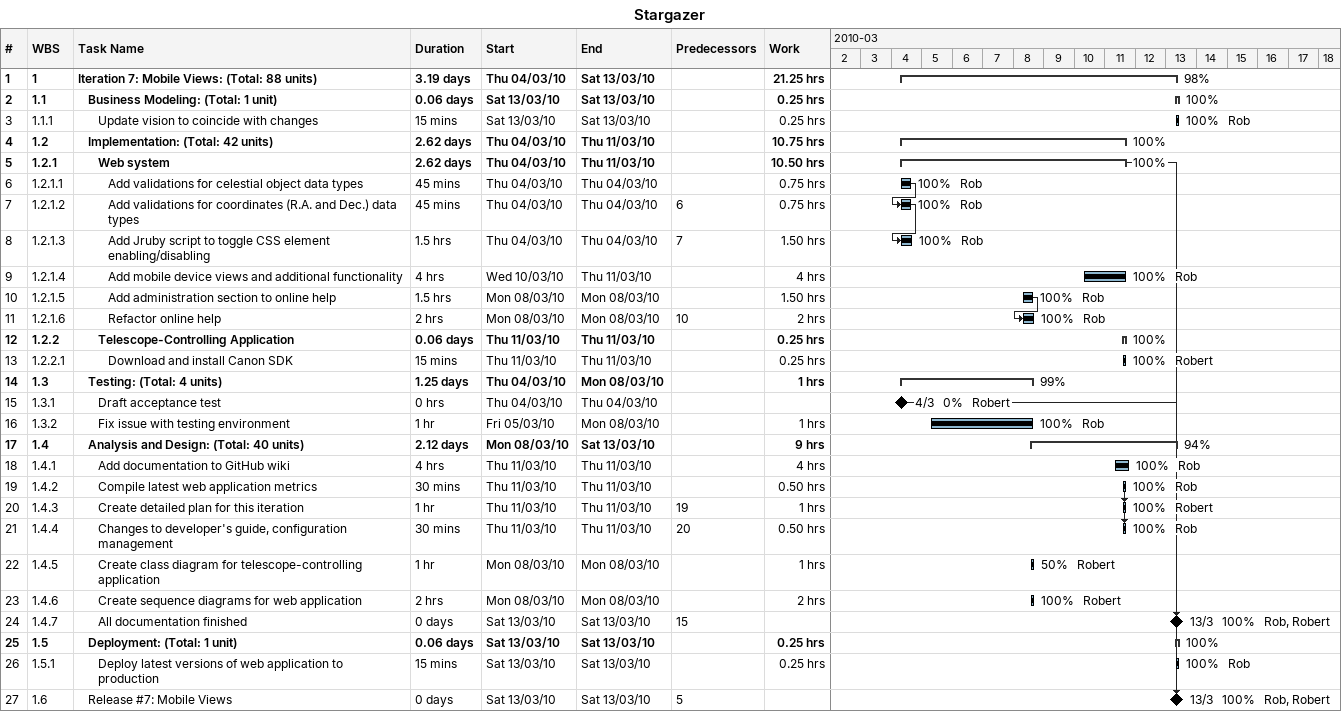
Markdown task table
Stargazer

| ID | WBS | Task | Duration | Start | Finish | Predecessors | Resources | % complete | Work (h) |
|---|---|---|---|---|---|---|---|---|---|
| 1 | 1 | **Iteration 7: Mobile Views: (Total: 88 units)** | 3.19d | 2010-03-04 | 2010-03-13 |  |  | 98 | 21.25 |
| 2 | 1.1 | **Business Modeling: (Total: 1 unit)** | 0.06d | 2010-03-13 | 2010-03-13 |  |  | 100 | 0.25 |
| 3 | 1.1.1 | Update vision to coincide with changes | 15min | 2010-03-13 | 2010-03-13 |  | Rob | 100 | 0.25 |
| 4 | 1.2 | **Implementation: (Total: 42 units)** | 2.62d | 2010-03-04 | 2010-03-11 |  |  | 100 | 10.75 |
| 5 | 1.2.1 | **Web system** | 2.62d | 2010-03-04 | 2010-03-11 |  |  | 100 | 10.50 |
| 6 | 1.2.1.1 | Add validations for celestial object data types | 45min | 2010-03-04 | 2010-03-04 |  | Rob | 100 | 0.75 |
| 7 | 1.2.1.2 | Add validations for coordinates (R.A. and Dec.) data types | 45min | 2010-03-04 | 2010-03-04 | 6 | Rob | 100 | 0.75 |
| 8 | 1.2.1.3 | Add Jruby script to toggle CSS element enabling/disabling | 1.5h | 2010-03-04 | 2010-03-04 | 7 | Rob | 100 | 1.50 |
| 9 | 1.2.1.4 | Add mobile device views and additional functionality | 4h | 2010-03-10 | 2010-03-11 |  | Rob | 100 | 4 |
| 10 | 1.2.1.5 | Add administration section to online help | 1.5h | 2010-03-08 | 2010-03-08 |  | Rob | 100 | 1.50 |
| 11 | 1.2.1.6 | Refactor online help | 2h | 2010-03-08 | 2010-03-08 | 10 | Rob | 100 | 2 |
| 12 | 1.2.2 | **Telescope-Controlling Application** | 0.06d | 2010-03-11 | 2010-03-11 |  |  | 100 | 0.25 |
| 13 | 1.2.2.1 | Download and install Canon SDK | 15min | 2010-03-11 | 2010-03-11 |  | Robert | 100 | 0.25 |
| 14 | 1.3 | **Testing: (Total: 4 units)** | 1.25d | 2010-03-04 | 2010-03-08 |  |  | 99 | 1 |
| 15 | 1.3.1 | Draft acceptance test | 0h | 2010-03-04 | 2010-03-04 |  | Robert | 0 |  |
| 16 | 1.3.2 | Fix issue with testing environment | 1h | 2010-03-05 | 2010-03-08 |  | Rob | 100 | 1 |
| 17 | 1.4 | **Analysis and Design: (Total: 40 units)** | 2.12d | 2010-03-08 | 2010-03-13 |  |  | 94 | 9 |
| 18 | 1.4.1 | Add documentation to GitHub wiki | 4h | 2010-03-11 | 2010-03-11 |  | Rob | 100 | 4 |
| 19 | 1.4.2 | Compile latest web application metrics | 30min | 2010-03-11 | 2010-03-11 |  | Rob | 100 | 0.50 |
| 20 | 1.4.3 | Create detailed plan for this iteration | 1h | 2010-03-11 | 2010-03-11 | 19 | Robert | 100 | 1 |
| 21 | 1.4.4 | Changes to developer's guide, configuration management | 30min | 2010-03-11 | 2010-03-11 | 20 | Rob | 100 | 0.50 |
| 22 | 1.4.5 | Create class diagram for telescope-controlling application | 1h | 2010-03-08 | 2010-03-08 |  | Robert | 50 | 1 |
| 23 | 1.4.6 | Create sequence diagrams for web application | 2h | 2010-03-08 | 2010-03-08 |  | Robert | 100 | 2 |
| 24 | 1.4.7 | All documentation finished | 0d | 2010-03-13 | 2010-03-13 | 15 | Rob, Robert | 100 |  |
| 25 | 1.5 | **Deployment: (Total: 1 unit)** | 0.06d | 2010-03-13 | 2010-03-13 |  |  | 100 | 0.25 |
| 26 | 1.5.1 | Deploy latest versions of web application to production | 15min | 2010-03-13 | 2010-03-13 |  | Rob | 100 | 0.25 |
| 27 | 1.6 | Release #7: Mobile Views | 0d | 2010-03-13 | 2010-03-13 | 5 | Rob, Robert | 100 |  |
